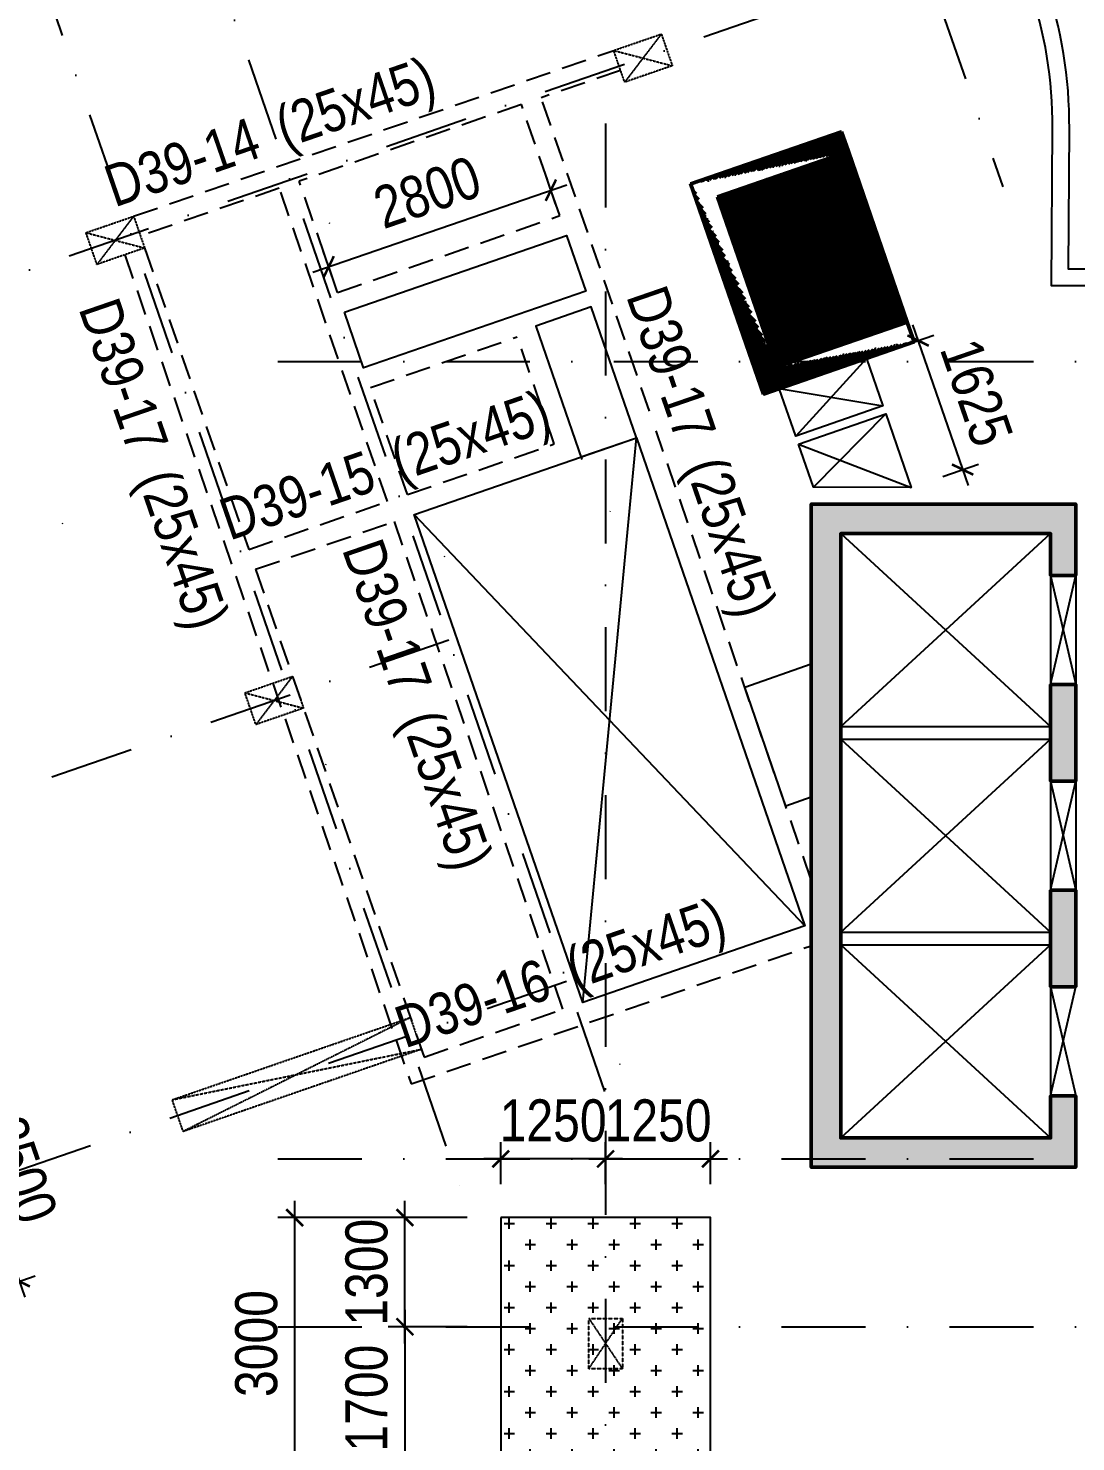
# Model space of a CAD drawing. Header units: millimetres. Extents: x -159515 to 1327256, y -225156 to 138737.
# Drawn here: x 1052458 to 1064935, y -25434 to -8595 of the extents above; entities that cross this region are included whole.
import ezdxf
from ezdxf.enums import TextEntityAlignment as Align

# ---------------------------------------------------------------- set-up
doc = ezdxf.new("R2010")
doc.units = ezdxf.units.MM
doc.header["$MEASUREMENT"] = 0
for name, pattern in [('DASHDOT', [1, 0.5, -0.25, 0, -0.25]), ('DASHED', [4.5, 3, -1.5]), ('ST_MBDV Cot vach 220805$0$HIDDEN', [0.375, 0.25, -0.125])]:
    doc.linetypes.add(name, pattern=pattern)
for name, color, linetype in [('ccu11-Khuat', 9, 'DASHED'), ('ccu11-Manh', 8, 'Continuous'), ('ccu11-Thay', 7, 'Continuous'), ('ccu12-Text', 31, 'Continuous'), ('KC2-DIM', 251, 'Continuous'), ('KC2-HATCH', 252, 'Continuous'), ('KT-Hatch', 251, 'Continuous'), ('KT-Luoi truc South Tower', 8, 'DASHDOT'), ('ST_MBDV Cot vach 220805$0$AUDIT_I_220805193045-5', 6, 'Continuous'), ('xref.asix of  podium$0$xref.asix of  podium$0$Xref_ST_MBDV Cot vach 30.7.2022$0$KT-Net cot vach', 6, 'Continuous')]:
    doc.layers.add(name, color=color, linetype=linetype)
for name, color, linetype, lineweight in [('ccu12-Tencaukien', 9, 'Continuous', 15), ('KT-Kich thuoc', 159, 'Continuous', 18), ('ST_MBDV Cot vach 220805$0$Xref_ST_MBDV Cot vach 30.7.2022$0$KT-Net cot vach', 6, 'Continuous', 50), ('Xref_ST_MBDV Cot vach 30.7.2022$0$KT-Net cot vach', 6, 'Continuous', 50)]:
    doc.layers.add(name, color=color, linetype=linetype, lineweight=lineweight)
doc.styles.add('Arial Narrow', font='ARIALN.TTF')
doc.dimstyles.new('ccu12-200', dxfattribs={"dimscale": 200, "dimtxt": 2.5, "dimasz": 1, "dimexe": 1, "dimexo": 2, "dimgap": 1, "dimtad": 1, "dimdec": 0, "dimrnd": 5, "dimdsep": 46, "dimtxsty": 'Arial Narrow', "dimblk": 'ARCHTICK', "dimcen": -1, "dimdle": 1, "dimclrd": 256, "dimclre": 256, "dimclrt": 3, "dimadec": 0, "dimazin": 2, "dimtfac": 0.1, "dimtdec": 0, "dimtmove": 0, "dimatfit": 1, "dimldrblk": 'ARCHTICK', "dimfxl": 1, "dimtvp": 0.833333, "dimtolj": 1, "dimtzin": 12, "dimarcsym": 0})

# ---------------------------------------------------------------- blocks, each defined once
blk = doc.blocks.new('Asix South Tower')
at = {"layer": 'KT-Luoi truc South Tower', "ltscale": 2000}
for p, q in [((-53965.4, 67304.5), (-40792.5, 29149.9)), ((-61527.4, 64693.7), (-45306.5, 17710.6)), ((-63417.9, 64041.1), (-47197, 17057.9)), ((-37735.1, 33218.9), (-103274.2, 10591.7)), ((-45523, 29903.8), (-45523, -4459.1)), ((-49426.2, 27070.4), (10118.8, 27070.4)), ((-47391.3, 23749.2), (-101381.4, 5109.2)), ((-45988, 19684.6), (-99978.1, 1044.6)), ((-49426.2, 17570.4), (10118.8, 17570.4)), ((-49426.2, 15570.4), (10118.8, 15570.4))]:
    blk.add_line(p, q, dxfattribs=at)
blk = doc.blocks.new('_ArchTick')
at = {"color": 0, "const_width": 0.15}
blk.add_lwpolyline([(-0.5, -0.5), (0.5, 0.5)], dxfattribs=at)
blk = doc.blocks.new('*D271')
at = {"layer": 'Defpoints', "color": 0, "transparency": 16777216}
for p in [(1058683, -10523), (1058870, -11063), (1056223, -11977)]:
    blk.add_point(p, dxfattribs=at)
at = {"layer": 'KC2-DIM', "lineweight": -2, "transparency": 16777216}
for p, q in [((1058739, -10685), (1058618, -10334)), ((1055847, -11502), (1058872, -10458)), ((1056092, -11599), (1055971, -11248))]:
    blk.add_line(p, q, dxfattribs=at)
at = {"layer": 'KC2-DIM', "lineweight": -2, "transparency": 16777216, "xscale": 200, "yscale": 200, "zscale": 200}
for p, rotation in [((1058683, -10523), 19.04713806138767), ((1056036, -11437), 199.0471380613877)]:
    blk.add_blockref('_ArchTick', p, dxfattribs=dict(at, rotation=rotation))
at = {"layer": 'KC2-DIM', "color": 3, "transparency": 16777216, "insert": (1057211, -10550), "char_height": 500, "attachment_point": 5, "rotation": 19.0471, "style": 'Arial Narrow'}
blk.add_mtext('\\A1;2800', dxfattribs=at)
blk = doc.blocks.new('*D272')
at = {"layer": 'Defpoints', "color": 0, "transparency": 16777216}
for p in [(1062443, -12527, 0), (1063588, -13852), (1062973, -14064, 0)]:
    blk.add_point(p, dxfattribs=at)
at = {"layer": 'KC2-DIM', "lineweight": -2, "transparency": 16777216}
for p, q in [((1062821, -12397), (1063246, -12250)), ((1062992, -12126), (1063653, -14041)), ((1063352, -13933), (1063777, -13786))]:
    blk.add_line(p, q, dxfattribs=at)
at = {"layer": 'KC2-DIM', "lineweight": -2, "transparency": 16777216, "xscale": 200, "yscale": 200, "zscale": 200}
for p, rotation in [((1063057, -12315), 109.0471380550059), ((1063588, -13852), 289.0471380550059)]:
    blk.add_blockref('_ArchTick', p, dxfattribs=dict(at, rotation=rotation))
at = {"layer": 'KC2-DIM', "color": 3, "transparency": 16777216, "insert": (1063753, -12935), "char_height": 500, "attachment_point": 5, "rotation": 289.0471, "style": 'Arial Narrow'}
blk.add_mtext('\\A1;1625', dxfattribs=at)
blk = doc.blocks.new('*U303')
at = {"layer": 'ccu12-Tencaukien', "color": 8, "ltscale": 10000}
blk.add_line((360.7, -155.3), (354.4, -155.3), dxfattribs=at)
at = {"layer": 'ccu12-Text', "color": 2, "style": 'Arial Narrow', "width": 0.8}
blk.add_attdef('SH', text='', height=300, dxfattribs=at).set_placement((275.6, 5.9), align=Align.BOTTOM_RIGHT)
at = {"layer": 'ccu12-Text', "color": 31, "style": 'Arial Narrow', "width": 0.8}
for tag, p in [('(', (507.5, -75.4)), ('KT', (632.6, -75.4)), (')', (962.9, -75.4))]:
    blk.add_attdef(tag, text='', height=250, dxfattribs=at).set_placement(p, align=Align.BOTTOM_LEFT)
blk = doc.blocks.new('*U304')
at = {"layer": 'ccu12-Tencaukien', "color": 8, "ltscale": 10000}
blk.add_line((360.7, -155.3), (354.4, -155.3), dxfattribs=at)
at = {"layer": 'ccu12-Text', "color": 2, "style": 'Arial Narrow', "width": 0.8}
blk.add_attdef('SH', text='', height=300, dxfattribs=at).set_placement((275.6, 5.9), align=Align.BOTTOM_RIGHT)
at = {"layer": 'ccu12-Text', "color": 31, "style": 'Arial Narrow', "width": 0.8}
for tag, p in [('(', (507.5, -75.4)), ('KT', (632.6, -75.4)), (')', (962.9, -75.4))]:
    blk.add_attdef(tag, text='', height=250, dxfattribs=at).set_placement(p, align=Align.BOTTOM_LEFT)
blk = doc.blocks.new('*U305')
at = {"layer": 'ccu12-Tencaukien', "color": 8, "ltscale": 10000}
blk.add_line((360.7, -155.3), (354.4, -155.3), dxfattribs=at)
at = {"layer": 'ccu12-Text', "color": 2, "style": 'Arial Narrow', "width": 0.8}
blk.add_attdef('SH', text='', height=300, dxfattribs=at).set_placement((275.6, 5.9), align=Align.BOTTOM_RIGHT)
at = {"layer": 'ccu12-Text', "color": 31, "style": 'Arial Narrow', "width": 0.8}
for tag, p in [('(', (507.5, -75.4)), ('KT', (632.6, -75.4)), (')', (962.9, -75.4))]:
    blk.add_attdef(tag, text='', height=250, dxfattribs=at).set_placement(p, align=Align.BOTTOM_LEFT)
blk = doc.blocks.new('*U306')
at = {"layer": 'ccu12-Tencaukien', "color": 8, "ltscale": 10000}
blk.add_line((360.7, -155.3), (354.4, -155.3), dxfattribs=at)
at = {"layer": 'ccu12-Text', "color": 2, "style": 'Arial Narrow', "width": 0.8}
blk.add_attdef('SH', text='', height=300, dxfattribs=at).set_placement((275.6, 5.9), align=Align.BOTTOM_RIGHT)
at = {"layer": 'ccu12-Text', "color": 31, "style": 'Arial Narrow', "width": 0.8}
for tag, p in [('(', (507.5, -75.4)), ('KT', (632.6, -75.4)), (')', (962.9, -75.4))]:
    blk.add_attdef(tag, text='', height=250, dxfattribs=at).set_placement(p, align=Align.BOTTOM_LEFT)
blk = doc.blocks.new('*U307')
at = {"layer": 'ccu12-Tencaukien', "color": 8, "ltscale": 10000}
blk.add_line((360.7, -155.3), (354.4, -155.3), dxfattribs=at)
at = {"layer": 'ccu12-Text', "color": 2, "style": 'Arial Narrow', "width": 0.8}
blk.add_attdef('SH', text='', height=300, dxfattribs=at).set_placement((275.6, 5.9), align=Align.BOTTOM_RIGHT)
at = {"layer": 'ccu12-Text', "color": 31, "style": 'Arial Narrow', "width": 0.8}
for tag, p in [('(', (507.5, -75.4)), ('KT', (632.6, -75.4)), (')', (962.9, -75.4))]:
    blk.add_attdef(tag, text='', height=250, dxfattribs=at).set_placement(p, align=Align.BOTTOM_LEFT)
blk = doc.blocks.new('*U308')
at = {"layer": 'ccu12-Tencaukien', "color": 8, "ltscale": 10000}
blk.add_line((360.7, -155.3), (354.4, -155.3), dxfattribs=at)
at = {"layer": 'ccu12-Text', "color": 2, "style": 'Arial Narrow', "width": 0.8}
blk.add_attdef('SH', text='', height=300, dxfattribs=at).set_placement((275.6, 5.9), align=Align.BOTTOM_RIGHT)
at = {"layer": 'ccu12-Text', "color": 31, "style": 'Arial Narrow', "width": 0.8}
for tag, p in [('(', (507.5, -75.4)), ('KT', (632.6, -75.4)), (')', (962.9, -75.4))]:
    blk.add_attdef(tag, text='', height=250, dxfattribs=at).set_placement(p, align=Align.BOTTOM_LEFT)
blk = doc.blocks.new('*U458')
at = {"color": 6, "linetype": 'ST_MBDV Cot vach 220805$0$HIDDEN', "ltscale": 10}
for p, q in [((-75, 125), (-475, -475)), ((-75, -475), (-475, 125))]:
    blk.add_line(p, q, dxfattribs=at)
blk.add_lwpolyline([(-475, -475), (-75, -475), (-75, 125), (-475, 125)], close=True, dxfattribs=at)
blk = doc.blocks.new('*U459')
at = {"color": 6, "linetype": 'ST_MBDV Cot vach 220805$0$HIDDEN', "ltscale": 10}
for p, q in [((-75, 125), (-475, -475)), ((-75, -475), (-475, 125))]:
    blk.add_line(p, q, dxfattribs=at)
blk.add_lwpolyline([(-475, -475), (-75, -475), (-75, 125), (-475, 125)], close=True, dxfattribs=at)
blk = doc.blocks.new('*U460')
at = {"color": 6, "linetype": 'ST_MBDV Cot vach 220805$0$HIDDEN', "ltscale": 10}
for p, q in [((-75, 2525), (-475, -475)), ((-75, -475), (-475, 2525))]:
    blk.add_line(p, q, dxfattribs=at)
blk.add_lwpolyline([(-475, -475), (-75, -475), (-75, 2525), (-475, 2525)], close=True, dxfattribs=at)
blk = doc.blocks.new('*U475')
at = {"color": 6, "linetype": 'ST_MBDV Cot vach 220805$0$HIDDEN', "ltscale": 10}
for p, q in [((-75, 125), (-475, -475)), ((-75, -475), (-475, 125))]:
    blk.add_line(p, q, dxfattribs=at)
blk.add_lwpolyline([(-475, -475), (-75, -475), (-75, 125), (-475, 125)], close=True, dxfattribs=at)
blk = doc.blocks.new('*U469')
at = {"color": 6, "linetype": 'ST_MBDV Cot vach 220805$0$HIDDEN', "ltscale": 10}
for p, q in [((-75, 125), (-475, -475)), ((-75, -475), (-475, 125))]:
    blk.add_line(p, q, dxfattribs=at)
blk.add_lwpolyline([(-475, -475), (-75, -475), (-75, 125), (-475, 125)], close=True, dxfattribs=at)
blk = doc.blocks.new('MBCV-T39')
at = {"layer": 'KT-Hatch'}
h = blk.add_hatch(dxfattribs=at)
h.set_pattern_fill('BTCT', color=256, scale=30)
h.set_pattern_definition([(50, (13273.05, -27070.41), (215.17805, -18.82564), [22.5, -247.5]), (355, (13273.05, -27070.41), (-41.6254, 225.6576), [18, -198]), (100.4514, (13290.98, -27071.98), (173.5528, 206.8319), [19.1221, -210.3426]), (46.1842, (13273.05, -27010.41), (320.1723, -49.6557), [33.75, -371.25]), (96.6356, (13299.73, -27014.55), (280.3988, 292.2354), [28.683, -315.514]), (351.1842, (13273.05, -27010.4), (280.3986, 292.2356), [27, -297]), (21, (13303.05, -27025.41), (179.0721, -120.78567), [22.5, -247.5]), (326, (13303.05, -27025.41), (72.9946, 217.545), [18, -198]), (71.4514, (13317.97, -27035.48), (252.0668, 96.75915), [19.1221, -210.3426]), (37.5, (13273.05, -27070.415), (3.64796, 99.86816), [0, -195.6, 0, -201, 0, -198.75]), (7.5, (13273.05, -27070.41), (78.92086, 118.32351), [0, -114.6, 0, -191.1, 0, -75.75]), (327.5, (13206.15, -27070.415), (160.14673, -6.76646), [0, -75, 0, -234, 0, -310.5]), (317.5, (13176.15, -27070.41), (174.95585, 30.0315), [0, -97.5, 0, -155.4, 0, -220.5]), (45, (13273.05, -27070.41), (-79.54951, 79.54951), []), (45, (13326.08, -27070.41), (-79.54951, 79.54951), [])])
h.paths.add_polyline_path([(-23650, -7450), (-23350, -7450), (-23350, -6300), (-23650, -6300)], flags=17)
h.paths.add_polyline_path([(-23350, -3850), (-23650, -3850), (-23650, -5000), (-23350, -5000)], flags=17)
h.paths.add_polyline_path([(-23650, -2550), (-23350, -2550), (-23350, -2050), (-20850, -2050), (-20850, -9250), (-23350, -9250), (-23350, -8750), (-23650, -8750), (-23650, -9600), (-20500, -9600), (-20500, 1100), (-23650, 1100), (-23650, 175), (-23350, 175), (-23350, 750), (-20850, 750), (-20850, -1700), (-23350, -1700), (-23350, -1125), (-23650, -1125)])
h.paths.add_polyline_path([(-26950, -9250), (-29450, -9250), (-29450, -2050), (-26950, -2050), (-26950, -2550), (-26650, -2550), (-26650, -1700), (-29800, -1700), (-29800, -9600), (-26650, -9600), (-26650, -8750), (-26950, -8750)])
h.paths.add_polyline_path([(-26950, -7450), (-26650, -7450), (-26650, -6300), (-26950, -6300)], flags=17)
h.paths.add_polyline_path([(-26950, -5000), (-26650, -5000), (-26650, -3850), (-26950, -3850)], flags=17)
at = {"layer": 'xref.asix of  podium$0$xref.asix of  podium$0$Xref_ST_MBDV Cot vach 30.7.2022$0$KT-Net cot vach'}
h = blk.add_hatch(dxfattribs=at)
h.set_pattern_fill('1BETONG2-BOP', color=250, scale=30, style=0, pattern_type=2)
h.set_pattern_definition([(50, (86662.5, -204115.6), (215.17805, -18.82564), [22.5, -247.5]), (355, (86662.5, -204115.6), (-41.6254, 225.65764), [18, -198]), (100.4514, (86680.44, -204117.17), (173.55281, 206.83186), [19.12206, -210.34263]), (46.1842, (86662.5, -204055.6), (320.1723, -49.6557), [33.75, -371.25]), (96.6356, (86689.2, -204059.74), (280.3988, 292.23536), [28.6831, -315.5139]), (351.1842, (86662.5, -204055.6), (280.3986, 292.2356), [27, -297]), (21, (86692.5, -204070.6), (179.07212, -120.78567), [22.5, -247.5]), (226, (86692.5, -204070.6), (201.56464, -109.66194), [18, -198]), (71.4514, (86707.43, -204080.66), (252.06679, 96.75915), [19.12206, -210.34263]), (67.5, (86662.505, -204115.6), (-46.774855, 88.312339), [0, -195.6, 0, -201, 0, -198.75]), (4.5, (86662.5, -204115.6), (85.005277, 114.030957), [0, -114.6, 0, -191.1, 0, -75.75]), (327.5, (86595.605, -204115.6), (160.14673, -6.766462), [0, -75, 0, -234, 0, -310.5]), (317.5, (86565.6, -204115.6), (174.95585, 30.031495), [0, -97.5, 0, -155.4, 0, -220.5]), (315, (86662.5, -204115.6), (90.156115, 90.156115), []), (315, (86662.5, -204078.85), (90.156115, 90.156115), [])])
edge = h.paths.add_edge_path()
edge.add_line((-29439, 2737), (-31235, 2117))
edge.add_line((-29358, 2501), (-30917, 1963))
edge.add_line((-30370, -388), (-31237, 2122))
edge.add_line((-30216, -70), (-30917, 1963))
edge.add_line((-30370, -388), (-28575, 233))
edge.add_line((-30216, -70), (-28656, 469))
edge.add_line((-28656, 469), (-28575, 233))
edge.add_line((-29358, 2501), (-29439, 2737))
at = {"layer": 'Xref_ST_MBDV Cot vach 30.7.2022$0$KT-Net cot vach'}
h = blk.add_hatch(dxfattribs=at)
h.set_pattern_fill('1BETONG2-BOP', color=250, scale=30, style=0, pattern_type=2)
h.set_pattern_definition([(50, (86662.5, -204115.6), (215.17805, -18.82564), [22.5, -247.5]), (355, (86662.5, -204115.6), (-41.6254, 225.65764), [18, -198]), (100.4514, (86680.44, -204117.17), (173.55281, 206.83186), [19.12206, -210.34263]), (46.1842, (86662.5, -204055.6), (320.1723, -49.6557), [33.75, -371.25]), (96.6356, (86689.2, -204059.74), (280.3988, 292.23536), [28.6831, -315.5139]), (351.1842, (86662.5, -204055.6), (280.3986, 292.2356), [27, -297]), (21, (86692.5, -204070.6), (179.07212, -120.78567), [22.5, -247.5]), (226, (86692.5, -204070.6), (201.56464, -109.66194), [18, -198]), (71.4514, (86707.43, -204080.66), (252.06679, 96.75915), [19.12206, -210.34263]), (67.5, (86662.505, -204115.6), (-46.774855, 88.312339), [0, -195.6, 0, -201, 0, -198.75]), (4.5, (86662.5, -204115.6), (85.005277, 114.030957), [0, -114.6, 0, -191.1, 0, -75.75]), (327.5, (86595.605, -204115.6), (160.14673, -6.766462), [0, -75, 0, -234, 0, -310.5]), (317.5, (86565.6, -204115.6), (174.95585, 30.031495), [0, -97.5, 0, -155.4, 0, -220.5]), (315, (86662.5, -204115.6), (90.156115, 90.156115), []), (315, (86662.5, -204078.85), (90.156115, 90.156115), [])])
edge = h.paths.add_edge_path()
edge.add_line((-29439, 2737), (-31235, 2117))
edge.add_line((-29358, 2501), (-30917, 1963))
edge.add_line((-30370, -388), (-31237, 2122))
edge.add_line((-30216, -70), (-30917, 1963))
edge.add_line((-30370, -388), (-28575, 233))
edge.add_line((-30216, -70), (-28656, 469))
edge.add_line((-28656, 469), (-28575, 233))
edge.add_line((-29358, 2501), (-29439, 2737))
h = blk.add_hatch(dxfattribs=at)
h.set_pattern_fill('1BETONG2-BOP', color=250, scale=30, style=0, pattern_type=2)
h.set_pattern_definition([(50, (86662.5, -204115.6), (215.17805, -18.82564), [22.5, -247.5]), (355, (86662.5, -204115.6), (-41.6254, 225.65764), [18, -198]), (100.4514, (86680.44, -204117.17), (173.55281, 206.83186), [19.12206, -210.34263]), (46.1842, (86662.5, -204055.6), (320.1723, -49.6557), [33.75, -371.25]), (96.6356, (86689.2, -204059.74), (280.3988, 292.23536), [28.6831, -315.5139]), (351.1842, (86662.5, -204055.6), (280.3986, 292.2356), [27, -297]), (21, (86692.5, -204070.6), (179.07212, -120.78567), [22.5, -247.5]), (226, (86692.5, -204070.6), (201.56464, -109.66194), [18, -198]), (71.4514, (86707.43, -204080.66), (252.06679, 96.75915), [19.12206, -210.34263]), (67.5, (86662.505, -204115.6), (-46.774855, 88.312339), [0, -195.6, 0, -201, 0, -198.75]), (4.5, (86662.5, -204115.6), (85.005277, 114.030957), [0, -114.6, 0, -191.1, 0, -75.75]), (327.5, (86595.605, -204115.6), (160.14673, -6.766462), [0, -75, 0, -234, 0, -310.5]), (317.5, (86565.6, -204115.6), (174.95585, 30.031495), [0, -97.5, 0, -155.4, 0, -220.5]), (315, (86662.5, -204115.6), (90.156115, 90.156115), []), (315, (86662.5, -204078.85), (90.156115, 90.156115), [])])
edge = h.paths.add_edge_path()
edge.add_line((-29439, 2737), (-31235, 2117))
edge.add_line((-29358, 2501), (-30917, 1963))
edge.add_line((-30370, -388), (-31237, 2122))
edge.add_line((-30216, -70), (-30917, 1963))
edge.add_line((-30370, -388), (-28575, 233))
edge.add_line((-30216, -70), (-28656, 469))
edge.add_line((-28656, 469), (-28575, 233))
edge.add_line((-29358, 2501), (-29439, 2737))
at = {"layer": 'ccu11-Manh'}
for p, q in [((-29594, 2420), (-28656, 469)), ((-28892, 387), (-29358, 2501))]:
    blk.add_line(p, q, dxfattribs=at)
at = {"layer": 'ccu11-Thay', "color": 6, "ltscale": 0.5}
for points in [[(-26950, -2550), (-26950, -3850)], [(-26650, -2550), (-26650, -3850)], [(-26950, -5000), (-26950, -6300)], [(-26650, -5000), (-26650, -6300)], [(-26950, -7450), (-26950, -8750)]]:
    blk.add_lwpolyline(points, dxfattribs=at)
at = {"layer": 'ST_MBDV Cot vach 220805$0$Xref_ST_MBDV Cot vach 30.7.2022$0$KT-Net cot vach', "color": 6}
for points in [[(-29594, 2420), (-28892, 387)], [(-29594, 2420), (-28892, 387)], [(-29358, 2501), (-28656, 469)]]:
    blk.add_lwpolyline(points, dxfattribs=at)
at = {"layer": 'ST_MBDV Cot vach 220805$0$Xref_ST_MBDV Cot vach 30.7.2022$0$KT-Net cot vach', "elevation": 0}
for points in [[(-26650, -2550), (-26650, -1700), (-29800, -1700), (-29800, -9600), (-26650, -9600), (-26650, -8750), (-26950, -8750), (-26950, -9250), (-29450, -9250), (-29450, -2050), (-26950, -2050), (-26950, -2550)], [(-26950, -3850), (-26650, -3850), (-26650, -5000), (-26950, -5000)], [(-26950, -6300), (-26650, -6300), (-26650, -7450), (-26950, -7450)]]:
    blk.add_lwpolyline(points, close=True, dxfattribs=at)
at = {"layer": 'xref.asix of  podium$0$xref.asix of  podium$0$Xref_ST_MBDV Cot vach 30.7.2022$0$KT-Net cot vach'}
for p, q in [((-29439, 2737), (-31235, 2117)), ((-29358, 2501), (-29439, 2737)), ((-30917, 1963), (-29358, 2501)), ((-30370, -388), (-31237, 2122)), ((-30216, -70), (-30917, 1963))]:
    blk.add_line(p, q, dxfattribs=at)
at = {"layer": 'Xref_ST_MBDV Cot vach 30.7.2022$0$KT-Net cot vach'}
for p, q in [((-29439, 2737, 0), (-31235, 2117, 0)), ((-29439, 2737), (-31235, 2117)), ((-29358, 2501, 0), (-29439, 2737, 0)), ((-29358, 2501), (-29439, 2737)), ((-29358, 2501), (-29439, 2737)), ((-30917, 1963, 0), (-29358, 2501, 0)), ((-30917, 1963), (-29358, 2501)), ((-30370, -388, 0), (-31237, 2122, 0)), ((-30370, -388), (-31237, 2122)), ((-30216, -70), (-30917, 1963, 0)), ((-30216, -70), (-30917, 1963)), ((-30216, -70), (-28656, 469, 0)), ((-28656, 469, 0), (-28575, 233, 0)), ((-30370, -388, 0), (-28575, 233, 0))]:
    blk.add_line(p, q, dxfattribs=at)
at = {"layer": 'ST_MBDV Cot vach 220805$0$AUDIT_I_220805193045-5', "linetype": 'ByBlock'}
for name, p, xscale, rotation in [('*U469', (-31729, 3931, 0), -0.9999999999999996, 289.0471379532163), ('*U458', (-38015, 1760, 0), -0.9999999999999996, 289.0471379532163), ('*U459', (-36122, -3722, 0), -0.9999999999999996, 289.0471379532163), ('*U460', (-36988, -8570, 0), -0.9999999999999996, 289.0471379532163), ('*U475', (-32525, -11525, 0), -1, 359.9999999999985)]:
    blk.add_blockref(name, p, dxfattribs=dict(at, xscale=xscale, rotation=rotation))
blk = doc.blocks.new('mbkc-t39')
at = {"layer": 'KC2-HATCH'}
h = blk.add_hatch(dxfattribs=at)
h.set_pattern_fill('CROSS', color=256, scale=1000)
h.set_pattern_definition([(0, (-876875.3, 22163.94), (250, 250), [125, -375]), (90, (-876812.8, 22101.44), (-250, 250), [125, -375])])
h.paths.add_polyline_path([(-3700, -600), (-3700, -3600), (-1200, -3600), (-1200, -600)])
at = {"layer": 'xref.asix of  podium$0$xref.asix of  podium$0$Xref_ST_MBDV Cot vach 30.7.2022$0$KT-Net cot vach'}
h = blk.add_hatch(dxfattribs=at)
h.set_pattern_fill('1BETONG2-BOP', color=250, scale=30, style=0, pattern_type=2)
h.set_pattern_definition([(50, (116462.5, -194515.6), (215.17805, -18.82564), [22.5, -247.5]), (355, (116462.5, -194515.6), (-41.6254, 225.65764), [18, -198]), (100.4514, (116480.44, -194517.17), (173.55281, 206.83186), [19.12206, -210.34263]), (46.1842, (116462.5, -194455.6), (320.1723, -49.6557), [33.75, -371.25]), (96.6356, (116489.2, -194459.74), (280.3988, 292.23536), [28.6831, -315.5139]), (351.1842, (116462.5, -194455.6), (280.3986, 292.2356), [27, -297]), (21, (116492.5, -194470.6), (179.07212, -120.78567), [22.5, -247.5]), (226, (116492.5, -194470.6), (201.56464, -109.66194), [18, -198]), (71.4514, (116507.43, -194480.66), (252.06679, 96.75915), [19.12206, -210.34263]), (67.5, (116462.505, -194515.6), (-46.774855, 88.312339), [0, -195.6, 0, -201, 0, -198.75]), (4.5, (116462.5, -194515.6), (85.005277, 114.030957), [0, -114.6, 0, -191.1, 0, -75.75]), (327.5, (116395.605, -194515.6), (160.14673, -6.766462), [0, -75, 0, -234, 0, -310.5]), (317.5, (116365.6, -194515.6), (174.95585, 30.031495), [0, -97.5, 0, -155.4, 0, -220.5]), (315, (116462.5, -194515.6), (90.156115, 90.156115), []), (315, (116462.5, -194478.85), (90.156115, 90.156115), [])])
edge = h.paths.add_edge_path()
edge.add_line((361, 12337), (-1435, 11717))
edge.add_line((442, 12101), (-1117, 11563))
edge.add_line((-570, 9212), (-1437, 11722))
edge.add_line((-416, 9530), (-1117, 11563))
edge.add_line((-570, 9212), (1225, 9833))
edge.add_line((-416, 9530), (1144, 10069))
edge.add_line((1144, 10069), (1225, 9833))
edge.add_line((442, 12101), (361, 12337))
at = {"layer": 'Xref_ST_MBDV Cot vach 30.7.2022$0$KT-Net cot vach'}
h = blk.add_hatch(dxfattribs=at)
h.set_pattern_fill('1BETONG2-BOP', color=250, scale=30, style=0, pattern_type=2)
h.set_pattern_definition([(50, (116462.5, -194515.6), (215.17805, -18.82564), [22.5, -247.5]), (355, (116462.5, -194515.6), (-41.6254, 225.65764), [18, -198]), (100.4514, (116480.44, -194517.17), (173.55281, 206.83186), [19.12206, -210.34263]), (46.1842, (116462.5, -194455.6), (320.1723, -49.6557), [33.75, -371.25]), (96.6356, (116489.2, -194459.74), (280.3988, 292.23536), [28.6831, -315.5139]), (351.1842, (116462.5, -194455.6), (280.3986, 292.2356), [27, -297]), (21, (116492.5, -194470.6), (179.07212, -120.78567), [22.5, -247.5]), (226, (116492.5, -194470.6), (201.56464, -109.66194), [18, -198]), (71.4514, (116507.43, -194480.66), (252.06679, 96.75915), [19.12206, -210.34263]), (67.5, (116462.505, -194515.6), (-46.774855, 88.312339), [0, -195.6, 0, -201, 0, -198.75]), (4.5, (116462.5, -194515.6), (85.005277, 114.030957), [0, -114.6, 0, -191.1, 0, -75.75]), (327.5, (116395.605, -194515.6), (160.14673, -6.766462), [0, -75, 0, -234, 0, -310.5]), (317.5, (116365.6, -194515.6), (174.95585, 30.031495), [0, -97.5, 0, -155.4, 0, -220.5]), (315, (116462.5, -194515.6), (90.156115, 90.156115), []), (315, (116462.5, -194478.85), (90.156115, 90.156115), [])])
edge = h.paths.add_edge_path()
edge.add_line((361, 12337), (-1435, 11717))
edge.add_line((442, 12101), (-1117, 11563))
edge.add_line((-570, 9212), (-1437, 11722))
edge.add_line((-416, 9530), (-1117, 11563))
edge.add_line((-570, 9212), (1225, 9833))
edge.add_line((-416, 9530), (1144, 10069))
edge.add_line((1144, 10069), (1225, 9833))
edge.add_line((442, 12101), (361, 12337))
blk.add_line((6200, 10700, 0), (3064, 10700, 0))
at = {"elevation": 0}
for points in [[(6200, 10700), (3064, 10700), (3074, 12373, 0.085159), (2784, 14138), (1049, 19152), (-3079, 31083, 0.260467), (-5870, 33557), (-20929, 37908, 0.435644), (-25490, 33654, 0.102481), (-25386, 32033), (-24080, 28306), (-24089, 28303)], [(6200, 10500), (2863, 10500), (2874, 12375, 0.085159), (2595, 14072), (860, 19087), (-3268, 31017, 0.260924), (-5919, 33363), (-20964, 37710, 0.435158), (-25290, 33640, 0.102973), (-25195, 32093), (-23825, 28182), (-24023, 28114)]]:
    blk.add_lwpolyline(points, format="xyb", dxfattribs=at)
at = {"ltscale": 0.5, "elevation": 0}
for points in [[(350, 5250), (2850, 5250)], [(350, 5100), (2850, 5100)], [(350, 2800), (2850, 2800)], [(350, 2650), (2850, 2650)]]:
    blk.add_lwpolyline(points, dxfattribs=at)
at = {"elevation": 0}
blk.add_lwpolyline([(-3700, -600), (-3700, -3600), (-1200, -3600), (-1200, -600)], close=True, dxfattribs=at)
at = {"layer": 'ccu11-Khuat', "ltscale": 100}
for p, q in [((-8072, 11330), (-2354, 13305, 0)), ((-2997, 11337, 0), (-3454, 12660, 0)), ((-1928, 9008), (-3217, 12742)), ((-5048, 7931), (-6337, 11665)), ((-5643, 10423), (-6100, 11747)), ((-7942, 10952, 0), (-6702, 7360, 0)), ((-8178, 10870), (-4768, 994)), ((-4811, 8013), (-5252, 9289)), ((0, 3423), (-1847, 8772)), ((-6702, 7360), (-5048, 7931)), ((-6620, 7124), (-4967, 7695)), ((-2959, 1882), (-4966, 7694)), ((-6620, 7124, 0), (-4613, 1312, 0)), ((-4767, 993), (0, 2639)), ((-4612, 1311), (-2959, 1882))]:
    blk.add_line(p, q, dxfattribs=at)
for points in [[(-2272, 13068), (-3217, 12742)], [(-3454, 12660), (-6100, 11747)], [(-6337, 11665), (-7991, 11094)], [(-5643, 10423), (-2997, 11337)], [(-5252, 9289), (-3503, 9893)], [(-4811, 8013), (-3062, 8617), (-3503, 9893)]]:
    blk.add_lwpolyline(points, dxfattribs=at)
at = {"layer": 'ccu11-Khuat', "color": 6, "ltscale": 0.5, "elevation": 0}
blk.add_lwpolyline([(442, 12101), (1144, 10069)], dxfattribs=at)
blk.add_lwpolyline([(442, 12101), (1144, 10069)], dxfattribs=at)
at = {"layer": 'ccu11-Khuat', "color": 6, "ltscale": 0.2, "elevation": 0}
for points in [[(3150, 7050), (3150, 5750)], [(3150, 4600), (3150, 3300)]]:
    blk.add_lwpolyline(points, dxfattribs=at)
at = {"layer": 'ccu11-Manh'}
for p, q in [((206, 12020, 0), (1144, 10069, 0)), ((908, 9987, 0), (442, 12101, 0)), ((658, 9637, 0), (-186, 8711, 0)), ((-382, 9278, 0), (854, 9070, 0)), ((886, 8975, 0), (27, 8101, 0)), ((-2723, 1963, 0), (-2084, 8689)), ((-153, 8616, 0), (1188, 8100, 0)), ((-4729, 7775), (-76, 2877, 0))]:
    blk.add_line(p, q, dxfattribs=at)
blk.add_lwpolyline([(350, 7550), (2850, 5250)], dxfattribs=at)
at = {"layer": 'ccu11-Manh', "elevation": 0}
for points in [[(350, 5250), (2850, 7550)], [(350, 5100), (2850, 2800)], [(350, 2800), (2850, 5100)], [(350, 2650), (2850, 350)], [(350, 350), (2850, 2650)]]:
    blk.add_lwpolyline(points, dxfattribs=at)
at = {"layer": 'ccu11-Thay', "elevation": 0}
for points in [[(-5562, 10187), (-2916, 11101), (-2687, 10439), (-5334, 9525), (-5562, 10187)], [(-2745, 8462), (-2083, 8690), (-2622, 10250), (-3283, 10022), (-2735, 8433)], [(-382, 9278), (658, 9637), (854, 9070), (-186, 8711), (-382, 9278)], [(-153, 8616), (886, 8975), (1188, 8100), (27, 8101), (-153, 8616)], [(-793, 5720), (0, 5999), (0, 4409), (-303, 4302), (-793, 5720)]]:
    blk.add_lwpolyline(points, dxfattribs=at)
at = {"layer": 'ccu11-Thay'}
blk.add_lwpolyline([(-76, 2877), (-2721, 1964, -0.414214), (-2723, 1964), (-4729, 7775, -0.414214), (-4728, 7777), (-2084, 8690, -0.414214), (-2082, 8689), (-76, 2877), (-2723, 1963)], format="xyb", dxfattribs=at)
at = {"layer": 'ccu11-Thay', "color": 6, "ltscale": 0.5, "elevation": 0}
for points in [[(2850, 7050), (2850, 5750)], [(2850, 4600), (2850, 3300)], [(2850, 2150), (2850, 850)]]:
    blk.add_lwpolyline(points, dxfattribs=at)
at = {"layer": 'ST_MBDV Cot vach 220805$0$Xref_ST_MBDV Cot vach 30.7.2022$0$KT-Net cot vach', "color": 6, "elevation": 0}
blk.add_lwpolyline([(206, 12020), (908, 9987)], dxfattribs=at)
blk.add_lwpolyline([(206, 12020), (908, 9987)], dxfattribs=at)
at = {"layer": 'xref.asix of  podium$0$xref.asix of  podium$0$Xref_ST_MBDV Cot vach 30.7.2022$0$KT-Net cot vach'}
for p, q in [((361, 12337, 0), (-1435, 11717, 0)), ((-570, 9212, 0), (-1437, 11722, 0))]:
    blk.add_line(p, q, dxfattribs=at)
at = {"layer": 'Xref_ST_MBDV Cot vach 30.7.2022$0$KT-Net cot vach'}
for p, q in [((361, 12337, 0), (-1435, 11717, 0)), ((-570, 9212, 0), (-1437, 11722, 0))]:
    blk.add_line(p, q, dxfattribs=at)
at = {"layer": 'ccu11-Khuat'}
blk.add_blockref('MBCV-T39', (29800, 9600, 0), dxfattribs=at)
blk = doc.blocks.new('*D692')
at = {"layer": 'Defpoints', "color": 0, "transparency": 16777216}
for p in [(1049953, -21706), (1052350, -23523), (1050769, -24069)]:
    blk.add_point(p, dxfattribs=at)
at = {"layer": 'KC2-DIM', "lineweight": -2, "transparency": 16777216}
for p, q in [((1051469, -20971), (1052415, -23712)), ((1050331, -21575), (1051723, -21095)), ((1051147, -23938), (1052539, -23458))]:
    blk.add_line(p, q, dxfattribs=at)
at = {"layer": 'KC2-DIM', "lineweight": -2, "transparency": 16777216, "xscale": 200, "yscale": 200, "zscale": 200}
for p, rotation in [((1051534, -21160), 109.0471379532189), ((1052350, -23523), 289.0471379532189)]:
    blk.add_blockref('_ArchTick', p, dxfattribs=dict(at, rotation=rotation))
at = {"layer": 'KC2-DIM', "color": 3, "transparency": 16777216, "insert": (1052373, -22193), "char_height": 500, "attachment_point": 5, "rotation": 289.0471, "style": 'Arial Narrow'}
blk.add_mtext('\\A1;2500', dxfattribs=at)
blk = doc.blocks.new('*D696')
at = {"layer": 'Defpoints', "color": 0, "transparency": 16777216}
for p in [(1056944, -22764), (1058085, -22764, 0), (1058085, -24064, 0)]:
    blk.add_point(p, dxfattribs=at)
at = {"layer": 'KC2-DIM', "lineweight": -2, "transparency": 16777216}
for p, q in [((1056944, -24264), (1056944, -22564)), ((1057685, -22764), (1056744, -22764)), ((1057685, -24064), (1056744, -24064))]:
    blk.add_line(p, q, dxfattribs=at)
at = {"layer": 'KC2-DIM', "lineweight": -2, "transparency": 16777216, "xscale": 200, "yscale": 200, "zscale": 200}
for p, rotation in [((1056944, -22764), 90), ((1056944, -24064), 270)]:
    blk.add_blockref('_ArchTick', p, dxfattribs=dict(at, rotation=rotation))
at = {"layer": 'KC2-DIM', "color": 3, "transparency": 16777216, "insert": (1056489, -23414), "char_height": 500, "attachment_point": 5, "rotation": 90, "style": 'Arial Narrow'}
blk.add_mtext('\\A1;1300', dxfattribs=at)
blk = doc.blocks.new('*D697')
at = {"layer": 'Defpoints', "color": 0, "transparency": 16777216}
for p in [(1057685, -24064), (1056944, -25764), (1058085, -25764, 0)]:
    blk.add_point(p, dxfattribs=at)
at = {"layer": 'KC2-DIM', "lineweight": -2, "transparency": 16777216}
for p, q in [((1056944, -23864), (1056944, -25964)), ((1057285, -24064), (1056744, -24064)), ((1057685, -25764), (1056744, -25764))]:
    blk.add_line(p, q, dxfattribs=at)
at = {"layer": 'KC2-DIM', "lineweight": -2, "transparency": 16777216, "xscale": 200, "yscale": 200, "zscale": 200}
for p, rotation in [((1056944, -24064), 90), ((1056944, -25764), 270)]:
    blk.add_blockref('_ArchTick', p, dxfattribs=dict(at, rotation=rotation))
at = {"layer": 'KC2-DIM', "color": 3, "transparency": 16777216, "insert": (1056489, -24914), "char_height": 500, "attachment_point": 5, "rotation": 90, "style": 'Arial Narrow'}
blk.add_mtext('\\A1;1700', dxfattribs=at)
blk = doc.blocks.new('*D698')
at = {"layer": 'Defpoints', "color": 0, "transparency": 16777216}
for p in [(1055631, -22764), (1057685, -22764), (1057685, -25764)]:
    blk.add_point(p, dxfattribs=at)
at = {"layer": 'KC2-DIM', "lineweight": -2, "transparency": 16777216}
for p, q in [((1055631, -25964), (1055631, -22564)), ((1057285, -22764), (1055431, -22764)), ((1057285, -25764), (1055431, -25764))]:
    blk.add_line(p, q, dxfattribs=at)
at = {"layer": 'KC2-DIM', "lineweight": -2, "transparency": 16777216, "xscale": 200, "yscale": 200, "zscale": 200}
for p, rotation in [((1055631, -22764), 90), ((1055631, -25764), 270)]:
    blk.add_blockref('_ArchTick', p, dxfattribs=dict(at, rotation=rotation))
at = {"layer": 'KC2-DIM', "color": 3, "transparency": 16777216, "insert": (1055176, -24264), "char_height": 500, "attachment_point": 5, "rotation": 90, "style": 'Arial Narrow'}
blk.add_mtext('\\A1;3000', dxfattribs=at)
blk = doc.blocks.new('*D699')
at = {"layer": 'Defpoints', "color": 0, "transparency": 16777216}
for p in [(1058085, -22064), (1058085, -22764, 0), (1059335, -22764, 0)]:
    blk.add_point(p, dxfattribs=at)
at = {"layer": 'KC2-DIM', "lineweight": -2, "transparency": 16777216}
for p, q in [((1058085, -22364), (1058085, -21864)), ((1059335, -22364), (1059335, -21864)), ((1059535, -22064), (1057885, -22064))]:
    blk.add_line(p, q, dxfattribs=at)
at = {"layer": 'KC2-DIM', "lineweight": -2, "transparency": 16777216, "xscale": 200, "yscale": 200, "zscale": 200, "rotation": 180}
blk.add_blockref('_ArchTick', (1058085, -22064), dxfattribs=at)
at = {"layer": 'KC2-DIM', "lineweight": -2, "transparency": 16777216, "xscale": 200, "yscale": 200, "zscale": 200}
blk.add_blockref('_ArchTick', (1059335, -22064), dxfattribs=at)
at = {"layer": 'KC2-DIM', "color": 3, "transparency": 16777216, "insert": (1058710, -21609), "char_height": 500, "attachment_point": 5, "style": 'Arial Narrow'}
blk.add_mtext('\\A1;1250', dxfattribs=at)
blk = doc.blocks.new('*D700')
at = {"layer": 'Defpoints', "color": 0, "transparency": 16777216}
for p in [(1060585, -22064), (1059335, -22364), (1060585, -22764, 0)]:
    blk.add_point(p, dxfattribs=at)
at = {"layer": 'KC2-DIM', "lineweight": -2, "transparency": 16777216}
for p, q in [((1059335, -21964), (1059335, -21864)), ((1060585, -22364), (1060585, -21864)), ((1059135, -22064), (1060785, -22064))]:
    blk.add_line(p, q, dxfattribs=at)
at = {"layer": 'KC2-DIM', "lineweight": -2, "transparency": 16777216, "xscale": 200, "yscale": 200, "zscale": 200, "rotation": 180}
blk.add_blockref('_ArchTick', (1059335, -22064), dxfattribs=at)
at = {"layer": 'KC2-DIM', "lineweight": -2, "transparency": 16777216, "xscale": 200, "yscale": 200, "zscale": 200}
blk.add_blockref('_ArchTick', (1060585, -22064), dxfattribs=at)
at = {"layer": 'KC2-DIM', "color": 3, "transparency": 16777216, "insert": (1059960, -21609), "char_height": 500, "attachment_point": 5, "style": 'Arial Narrow'}
blk.add_mtext('\\A1;1250', dxfattribs=at)

msp = doc.modelspace()

# ---------------------------------------------------------------- linework, layer by layer
at = {"layer": 'KC2-DIM', "ltscale": 0.5}
for points in [[(1064635, -15113.9), (1064935, -16413.9)], [(1064635, -16413.9), (1064935, -15113.9)], [(1064635, -17563.9), (1064935, -18863.9)], [(1064635, -18863.9), (1064935, -17563.9)], [(1064635, -20013.9), (1064935, -21313.9)], [(1064635, -21313.9), (1064935, -20013.9)]]:
    msp.add_lwpolyline(points, dxfattribs=at)

# ---------------------------------------------------------------- block references
msp.add_blockref('mbkc-t39', (1061785, -22163.9, 0))
at = {"layer": 'ccu12-Tencaukien', "extrusion": (4.37666e-07, -9.80437e-07, 1)}
ref = msp.add_blockref('*U303', (1055538.2, -10426.2, -0.6), dxfattribs=dict(at, xscale=1.815893337873054, yscale=1.815893337873054, zscale=1.815893337873054, rotation=339.469833737933))
ref.add_attrib('KT', '(25x45)', dxfattribs={"color": 31, "extrusion": (4.37666e-07, -9.80437e-07, 1), "height": 500, "rotation": 19.02101, "style": 'Arial Narrow'}).set_placement((1055564.4, -10169.2, 0.5), align=Align.BOTTOM_LEFT)
ref.add_attrib('SH', 'D39-14', dxfattribs={"color": 2, "extrusion": (4.37666e-07, -9.80437e-07, 1), "height": 500, "rotation": 19.02101, "style": 'Arial Narrow'}).set_placement((1055309.3, -10260.6, 0.5), align=Align.BOTTOM_RIGHT)
at = {"layer": 'ccu12-Tencaukien', "extrusion": (-9.80437e-07, -4.37666e-07, 1)}
ref = msp.add_blockref('*U304', (1059881.2, -13838.1, -2.1), dxfattribs=dict(at, xscale=1.815893337873054, yscale=1.815893337873054, zscale=1.815893337873054, rotation=249.4698337379082))
ref.add_attrib('KT', '(25x45)', dxfattribs={"color": 31, "extrusion": (-9.80437e-07, -4.37666e-07, 1), "height": 500, "rotation": 289.02101, "style": 'Arial Narrow'}).set_placement((1060138.2, -13864.3, -1), align=Align.BOTTOM_LEFT)
ref.add_attrib('SH', 'D39-17', dxfattribs={"color": 2, "extrusion": (-9.80437e-07, -4.37666e-07, 1), "height": 500, "rotation": 289.02101, "style": 'Arial Narrow'}).set_placement((1060046.8, -13609.2, -1), align=Align.BOTTOM_RIGHT)
ref = msp.add_blockref('*U305', (1053357.5, -13984.6, -2.1), dxfattribs=dict(at, xscale=1.815893337873054, yscale=1.815893337873054, zscale=1.815893337873054, rotation=249.4698337379082))
ref.add_attrib('KT', '(25x45)', dxfattribs={"color": 31, "extrusion": (-9.80437e-07, -4.37666e-07, 1), "height": 500, "rotation": 289.02101, "style": 'Arial Narrow'}).set_placement((1053614.5, -14010.8, -1), align=Align.BOTTOM_LEFT)
ref.add_attrib('SH', 'D39-17', dxfattribs={"color": 2, "extrusion": (-9.80437e-07, -4.37666e-07, 1), "height": 500, "rotation": 289.02101, "style": 'Arial Narrow'}).set_placement((1053523.1, -13755.8, -1), align=Align.BOTTOM_RIGHT)
at = {"layer": 'ccu12-Tencaukien', "extrusion": (4.37666e-07, -9.80437e-07, 1)}
ref = msp.add_blockref('*U306', (1056908.8, -14396.2, -0.6), dxfattribs=dict(at, xscale=1.815893337873054, yscale=1.815893337873054, zscale=1.815893337873054, rotation=339.469833737933))
ref.add_attrib('KT', '(25x45)', dxfattribs={"color": 31, "extrusion": (4.37666e-07, -9.80437e-07, 1), "height": 500, "rotation": 19.02101, "style": 'Arial Narrow'}).set_placement((1056935, -14139.2, 0.5), align=Align.BOTTOM_LEFT)
ref.add_attrib('SH', 'D39-15', dxfattribs={"color": 2, "extrusion": (4.37666e-07, -9.80437e-07, 1), "height": 500, "rotation": 19.02101, "style": 'Arial Narrow'}).set_placement((1056680, -14230.6, 0.5), align=Align.BOTTOM_RIGHT)
at = {"layer": 'ccu12-Tencaukien', "extrusion": (-9.80437e-07, -4.37666e-07, 1)}
ref = msp.add_blockref('*U308', (1056496.3, -16853.8, -2.1), dxfattribs=dict(at, xscale=1.815893337873054, yscale=1.815893337873054, zscale=1.815893337873054, rotation=249.4698337379082))
ref.add_attrib('KT', '(25x45)', dxfattribs={"color": 31, "extrusion": (-9.80437e-07, -4.37666e-07, 1), "height": 500, "rotation": 289.02101, "style": 'Arial Narrow'}).set_placement((1056753.3, -16880, -1), align=Align.BOTTOM_LEFT)
ref.add_attrib('SH', 'D39-17', dxfattribs={"color": 2, "extrusion": (-9.80437e-07, -4.37666e-07, 1), "height": 500, "rotation": 289.02101, "style": 'Arial Narrow'}).set_placement((1056661.9, -16624.9, -1), align=Align.BOTTOM_RIGHT)
at = {"layer": 'ccu12-Tencaukien', "extrusion": (4.37666e-07, -9.80437e-07, 1)}
ref = msp.add_blockref('*U307', (1058997.4, -20445.8, -0.6), dxfattribs=dict(at, xscale=1.815893337873054, yscale=1.815893337873054, zscale=1.815893337873054, rotation=339.469833737933))
ref.add_attrib('KT', '(25x45)', dxfattribs={"color": 31, "extrusion": (4.37666e-07, -9.80437e-07, 1), "height": 500, "rotation": 19.02101, "style": 'Arial Narrow'}).set_placement((1059023.6, -20188.9, 0.5), align=Align.BOTTOM_LEFT)
ref.add_attrib('SH', 'D39-16', dxfattribs={"color": 2, "extrusion": (4.37666e-07, -9.80437e-07, 1), "height": 500, "rotation": 19.02101, "style": 'Arial Narrow'}).set_placement((1058768.6, -20280.3, 0.5), align=Align.BOTTOM_RIGHT)
at = {"layer": 'KT-Kich thuoc'}
msp.add_blockref('Asix South Tower', (1104857.6, -39634.4), dxfattribs=at)

# ---------------------------------------------------------------- dimensions: what is measured, and where the dimension line sits
at = {"layer": 'KC2-DIM'}
for p1, p2, distance, picture, middle in [((1056222.8, -11977), (1058869.5, -11063.3), 571.5, '*D271', (1057211.1, -10549.6)), ((1062442.9, -12527.2, 0), (1062973.4, -14063.9, 0), 650.1, '*D272', (1063753, -12934.8)), ((1049953.1, -21705.7, 0), (1050769, -24068.8, 0), 1672.8, '*D692', (1052372.6, -22192.8, 0))]:
    dim = msp.add_aligned_dim(p1=p1, p2=p2, distance=distance, dimstyle='ccu12-200', dxfattribs=at)
    dim.commit()
    dim.dimension.update_dxf_attribs({"geometry": picture, "text_midpoint": middle})
for base, p1, p2, picture, middle in [((1058085, -22063.9), (1059334.6, -22763.8, 0), (1058085, -22763.8, 0), '*D699', (1058709.8, -22063.9)), ((1060585, -22063.9), (1059334.6, -22363.8), (1060585, -22763.8, 0), '*D700', (1059959.8, -22063.9))]:
    dim = msp.add_linear_dim(base=base, p1=p1, p2=p2, dimstyle='ccu12-200', dxfattribs=at)
    dim.commit()
    dim.dimension.update_dxf_attribs({"geometry": picture, "text_midpoint": middle, "dimtype": 160})
for base, p1, p2, picture, middle in [((1055631.2, -22763.8), (1057685, -25763.8), (1057685, -22763.8), '*D698', (1055175.9, -24263.8)), ((1056944.1, -25763.8), (1057685, -24063.9), (1058085, -25763.8, 0), '*D697', (1056488.8, -24913.8))]:
    dim = msp.add_linear_dim(base=base, p1=p1, p2=p2, angle=90, dimstyle='ccu12-200', dxfattribs=at)
    dim.commit()
    dim.dimension.update_dxf_attribs({"geometry": picture, "text_midpoint": middle})
dim = msp.add_linear_dim(base=(1056944.1, -22763.8), p1=(1058085, -24063.9, 0), p2=(1058085, -22763.8, 0), angle=90, dimstyle='ccu12-200', dxfattribs=at)
dim.commit()
dim.dimension.update_dxf_attribs({"geometry": '*D696', "text_midpoint": (1056944.1, -23413.8), "dimtype": 160})

doc.saveas('drawing.dxf')
